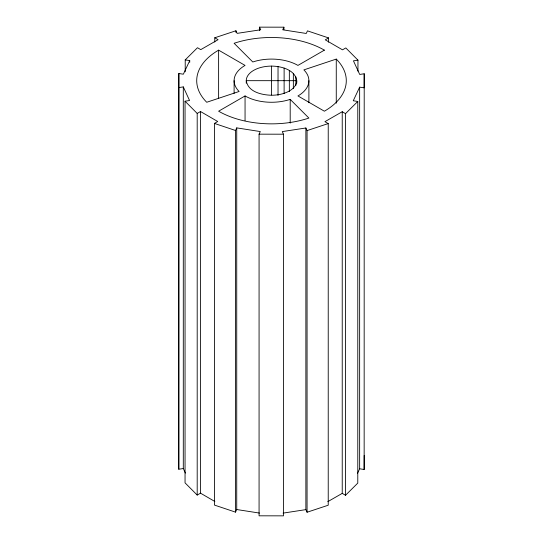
<?xml version="1.0" encoding="UTF-8"?>
<svg xmlns="http://www.w3.org/2000/svg" width="543" height="543" viewBox="0 0 543 543"><rect width="100%" height="100%" fill="white"/><g stroke="black" fill="none" stroke-linecap="round" stroke-linejoin="round"><path stroke-width="0.81" d="M185.394 473.082L183.303 468.548L178.79 469.24L178.844 73.502L183.358 74.208L189.731 60.606L185.217 59.9L185.217 71.778M178.79 469.24L178.844 73.502M357.952 71.167L357.952 60.144L353.439 60.836L359.697 74.452L364.21 73.76L364.156 87.851L359.642 87.145L353.269 100.747L357.783 101.453L357.783 483.1L345.524 495.284L342.233 493.37L342.233 111.722L324.931 121.666L328.23 123.573L328.23 505.221L307.066 512.239L305.865 509.626L305.865 127.985L282.279 131.596L283.48 134.202L283.48 515.85L259.072 515.816L259.072 134.169L260.294 131.562L236.734 127.883L235.519 130.49L235.519 512.137L214.41 505.065L214.41 123.417L217.723 121.51L200.51 111.525L197.197 113.433L197.197 495.073L200.51 493.173L214.858 501.494M357.518 473.326L359.642 468.792L364.156 469.498L364.21 455.407M259.52 30.544L259.52 27.15L283.928 27.184L282.706 29.79L306.266 33.469L307.481 30.863L328.59 37.935L328.59 42.178M235.519 512.137L236.734 509.531L236.734 127.883M185.217 59.9L197.476 47.716L200.767 49.63L218.069 39.693L214.77 37.779L214.77 42.021M345.524 495.284L345.524 113.636L357.783 101.453M245.056 95.941L218.619 111.206A74.785 43.175 0 0 0 308.892 118.069L290.2 99.376A37.392 21.591 0 0 1 245.056 95.941L245.056 120.539M328.59 37.935L325.277 39.843L342.49 49.827L345.803 47.927L357.952 60.144M327.816 501.651L342.233 493.37M336.266 59.085L303.883 69.884A37.392 21.591 0 0 1 297.944 95.941L324.381 111.206A74.785 43.175 0 0 0 336.266 59.085L336.266 103.19M214.77 37.779L235.934 30.761L237.135 33.374L260.721 29.756L259.52 27.15M307.066 512.239L307.066 130.591L328.23 123.573M178.79 87.593L183.303 86.9L189.561 100.516L185.048 101.208L185.048 482.856L197.197 495.073M283.093 513.115L305.865 509.626M259.072 134.169L283.48 134.202M246.257 83.222L246.257 80.676A25.243 14.573 0 0 1 271.5 66.103C281.756 66.09 297.557 70.373 296.743 83.222M236.734 509.531L259.479 513.081M214.41 123.417L235.519 130.49M218.619 50.146L245.056 65.411A37.392 21.591 0 0 0 239.117 91.468L206.734 102.267A74.785 43.175 0 0 1 218.619 50.146L218.619 98.487M342.233 111.722L345.524 113.636M185.048 101.208L197.197 113.433M305.865 127.985L307.066 130.591M364.21 73.76L364.156 469.498M359.642 87.145L359.642 468.792M308.892 80.676L308.892 102.729M295.881 76.902L295.881 85.387M293.356 73.393L293.356 88.658M290.2 99.376L290.2 123.118M289.344 70.373L289.344 91.577M284.118 68.058L284.118 93.498M283.928 27.184L283.928 29.729M278.03 66.599L278.03 95.439M271.5 66.103L271.5 94.944M235.934 30.761L235.934 32.458M234.108 80.676L234.108 93.396M200.51 111.525L200.51 493.173M189.731 60.606L189.731 62.302M183.303 86.9L183.303 468.548M324.381 50.146L297.944 65.411A37.392 21.591 0 0 0 252.8 61.983L234.108 43.284A74.785 43.175 0 0 1 324.381 50.146M296.743 80.676L246.257 80.676C247.995 92.005 261.835 94.998 271.5 95.249A25.243 14.573 0 0 0 296.743 80.676"/></g></svg>
